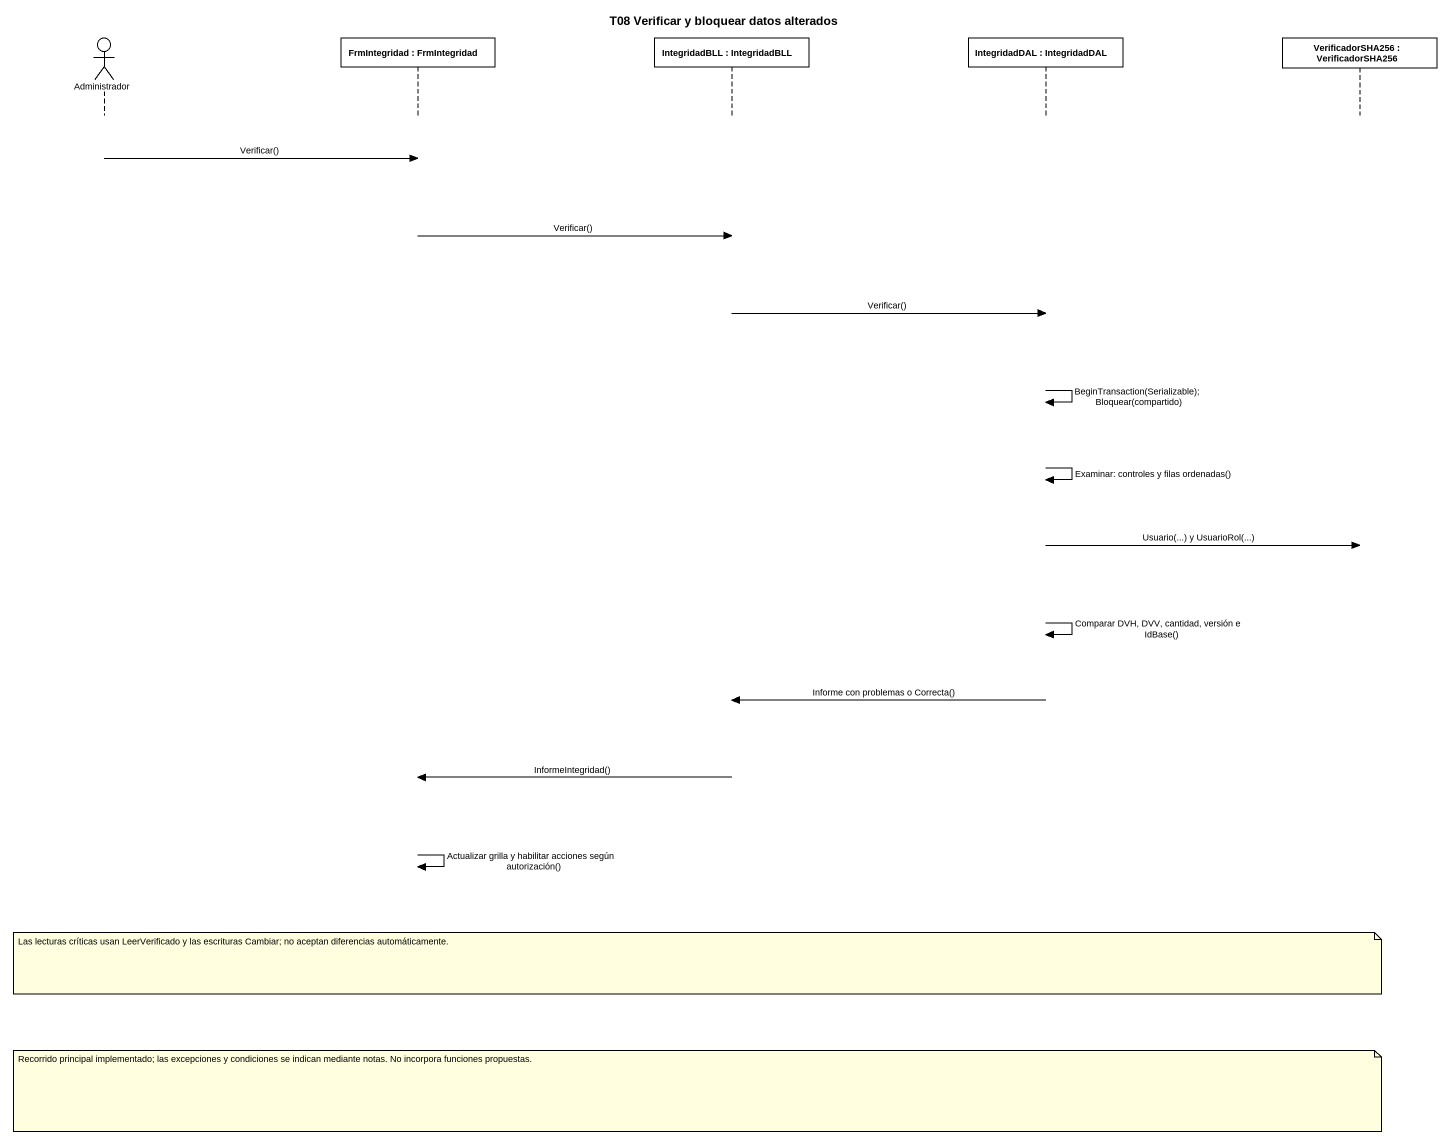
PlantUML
@startuml
title T08 Verificar y bloquear datos alterados
hide footbox
actor Administrador #FFFFFF
participant "FrmIntegridad : FrmIntegridad" as FrmIntegridad #FFFFFF
participant "IntegridadBLL : IntegridadBLL" as IntegridadBLL #FFFFFF
participant "IntegridadDAL : IntegridadDAL" as IntegridadDAL #FFFFFF
participant "VerificadorSHA256 : VerificadorSHA256" as VerificadorSHA256 #FFFFFF

Administrador -> FrmIntegridad : Verificar()
FrmIntegridad -> IntegridadBLL : Verificar()
IntegridadBLL -> IntegridadDAL : Verificar()
IntegridadDAL -> IntegridadDAL : BeginTransaction(Serializable); Bloquear(compartido)
IntegridadDAL -> IntegridadDAL : Examinar: controles y filas ordenadas()
IntegridadDAL -> VerificadorSHA256 : Usuario(...) y UsuarioRol(...)
IntegridadDAL -> IntegridadDAL : Comparar DVH, DVV, cantidad, versión e IdBase()
IntegridadDAL -> IntegridadBLL : Informe con problemas o Correcta()
IntegridadBLL -> FrmIntegridad : InformeIntegridad()
FrmIntegridad -> FrmIntegridad : Actualizar grilla y habilitar acciones según autorización()
note over IntegridadBLL : Las lecturas críticas usan LeerVerificado y las escrituras Cambiar; no aceptan diferencias automáticamente.
note over IntegridadBLL : Recorrido principal implementado; las excepciones y condiciones se indican mediante notas. No incorpora funciones propuestas.
@enduml
